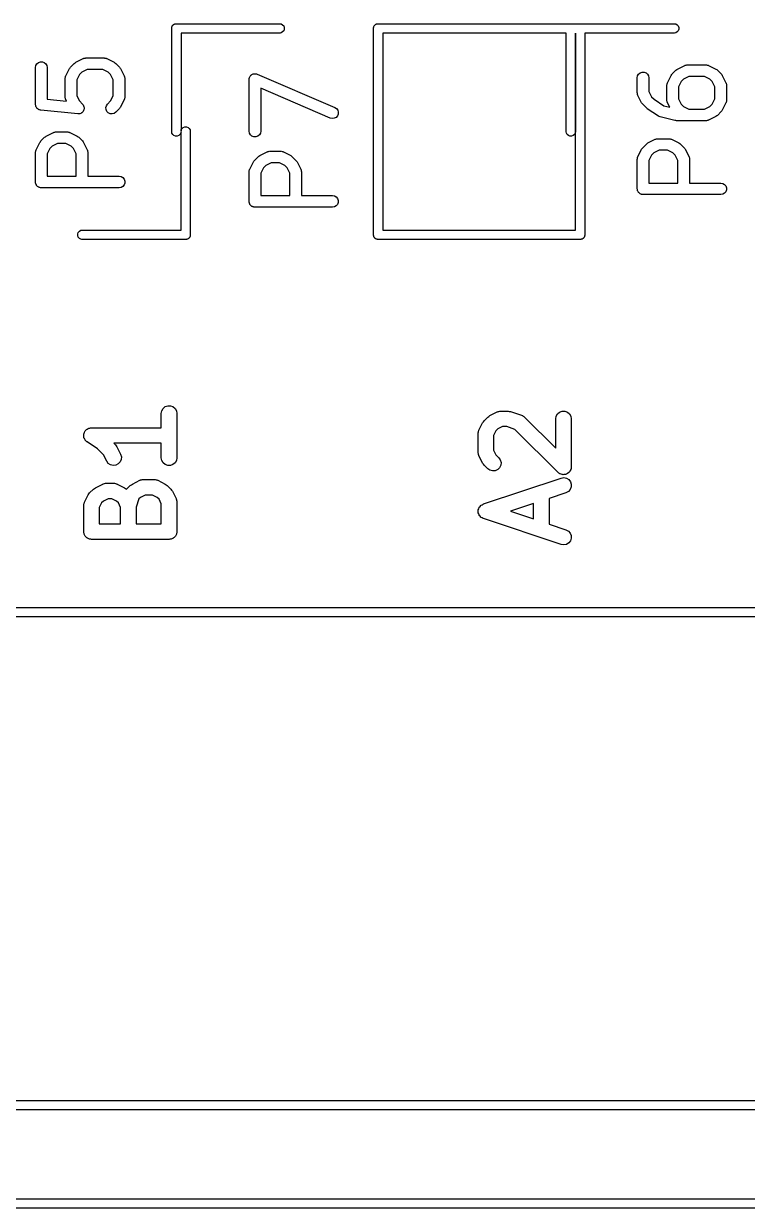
# Model space of a CAD drawing. Extents: x 1.8 to 59.1, y 1.8 to 52.6.
# Drawn here: x 34.47 to 43.79, y 1.79 to 17.05 of the extents above; entities that cross this region are included whole.
import ezdxf

# ---------------------------------------------------------------- set-up
doc = ezdxf.new("R2010")
doc.units = 0
doc.header["$MEASUREMENT"] = 0
doc.layers.add('BLACK', color=7, linetype='CONTINUOUS')

msp = doc.modelspace()

# ---------------------------------------------------------------- linework, layer by layer
at = {"layer": 'BLACK', "linetype": 'CONTINUOUS'}
for p, q in [((36.3808, 17.003), (36.3826, 17.008)), ((36.3808, 16.9977), (36.3808, 17.003)), ((36.3808, 15.6572), (36.3808, 16.9977)), ((36.3826, 17.008), (36.3835, 17.0133)), ((36.3835, 17.0133), (36.3862, 17.0179)), ((36.3862, 17.0179), (36.388, 17.0229)), ((36.388, 17.0229), (36.3914, 17.027)), ((36.3914, 17.027), (36.3941, 17.0316)), ((36.3941, 17.0316), (36.3982, 17.035)), ((36.3982, 17.035), (36.4016, 17.0391)), ((36.4016, 17.0391), (36.4062, 17.0418)), ((36.4062, 17.0418), (36.4103, 17.0452)), ((36.4103, 17.0452), (36.4153, 17.047)), ((36.4153, 17.047), (36.4199, 17.0497)), ((36.4199, 17.0497), (36.4252, 17.0506)), ((36.4252, 17.0506), (36.4302, 17.0524)), ((36.4302, 17.0524), (36.4355, 17.0524)), ((36.4355, 17.0524), (36.4355, 17.0524)), ((36.4355, 17.0524), (37.776, 17.0524)), ((37.776, 17.0524), (37.7916, 17.0497)), ((37.7916, 17.0497), (37.8099, 17.0391)), ((37.8099, 16.9458), (37.7916, 16.9352)), ((37.8099, 17.0391), (37.8235, 17.0229)), ((37.8235, 16.962), (37.8099, 16.9458)), ((37.8235, 17.0229), (37.8308, 17.003)), ((37.8308, 16.9818), (37.8235, 16.962)), ((37.8308, 17.003), (37.8308, 16.9818)), ((38.9808, 17.003), (38.9826, 17.008)), ((38.9808, 16.9977), (38.9808, 17.003)), ((38.9808, 14.3272), (38.9808, 16.9977)), ((38.9826, 17.008), (38.9835, 17.0133)), ((38.9835, 17.0133), (38.9862, 17.0179)), ((38.9862, 17.0179), (38.988, 17.0229)), ((38.988, 17.0229), (38.9914, 17.027)), ((38.9914, 17.027), (38.9941, 17.0316)), ((38.9941, 17.0316), (38.9982, 17.035)), ((38.9982, 17.035), (39.0016, 17.0391)), ((39.0016, 17.0391), (39.0062, 17.0418)), ((39.0062, 17.0418), (39.0103, 17.0452)), ((39.0103, 17.0452), (39.0153, 17.047)), ((39.0153, 17.047), (39.0199, 17.0497)), ((39.0199, 17.0497), (39.0252, 17.0506)), ((39.0252, 17.0506), (39.0302, 17.0524)), ((39.0302, 17.0524), (39.0355, 17.0524)), ((39.0355, 17.0524), (39.0355, 17.0524)), ((39.0355, 17.0524), (42.856, 17.0524)), ((42.856, 17.0524), (42.8716, 17.0497)), ((42.8716, 17.0497), (42.8899, 17.0391)), ((42.8899, 16.9458), (42.8716, 16.9352)), ((42.8899, 17.0391), (42.9035, 17.0229)), ((42.9035, 16.962), (42.8899, 16.9458)), ((42.9035, 17.0229), (42.9108, 17.003)), ((42.9108, 16.9818), (42.9035, 16.962)), ((42.9108, 17.003), (42.9108, 16.9818)), ((37.776, 16.9324), (36.5008, 16.9324)), ((36.5008, 16.9324), (36.5008, 15.6677)), ((37.7916, 16.9352), (37.776, 16.9324)), ((39.1008, 16.9324), (39.1008, 14.3924)), ((41.4608, 16.9324), (39.1008, 16.9324)), ((41.4608, 15.6572), (41.4608, 16.9324)), ((41.5808, 14.3924), (41.5808, 16.9324)), ((41.5808, 16.9324), (41.5808, 16.9324)), ((41.5808, 16.9324), (41.5808, 15.6572)), ((42.856, 16.9324), (41.7008, 16.9324)), ((41.7008, 16.9324), (41.7008, 14.3272)), ((42.8716, 16.9352), (42.856, 16.9324)), ((34.6274, 16.4881), (34.6319, 16.5137)), ((34.6274, 16.0119), (34.6274, 16.4881)), ((34.6319, 16.5137), (34.6449, 16.5363)), ((34.6449, 16.5363), (34.6649, 16.553)), ((34.6649, 16.553), (34.6894, 16.562)), ((34.6894, 16.562), (34.7154, 16.562)), ((34.7154, 16.562), (34.7399, 16.553)), ((34.7399, 16.553), (34.7598, 16.5363)), ((34.7598, 16.5363), (34.7729, 16.5137)), ((34.7729, 16.5137), (34.7774, 16.4881)), ((34.7774, 16.4881), (34.7774, 16.0798)), ((35.071, 16.4837), (35.0779, 16.4935)), ((35.0779, 16.4935), (35.1255, 16.5411)), ((35.1255, 16.5411), (35.1354, 16.548)), ((35.1354, 16.548), (35.145, 16.5552)), ((35.145, 16.5552), (35.2403, 16.6028)), ((35.2403, 16.6028), (35.2444, 16.604)), ((35.2444, 16.604), (35.2482, 16.6062)), ((35.2482, 16.6062), (35.2568, 16.6077)), ((35.2568, 16.6077), (35.2652, 16.6102)), ((35.2652, 16.6102), (35.2695, 16.61)), ((35.2695, 16.61), (35.2738, 16.6107)), ((35.2738, 16.6107), (35.5119, 16.6107)), ((35.5119, 16.6107), (35.5162, 16.61)), ((35.5162, 16.61), (35.5205, 16.6102)), ((35.5205, 16.6102), (35.5289, 16.6077)), ((35.5289, 16.6077), (35.5376, 16.6062)), ((35.5376, 16.6062), (35.5413, 16.604)), ((35.5413, 16.604), (35.5454, 16.6028)), ((35.5454, 16.6028), (35.6407, 16.5552)), ((35.6407, 16.5552), (35.6503, 16.548)), ((35.6503, 16.548), (35.6602, 16.5411)), ((35.6602, 16.5411), (35.7078, 16.4935)), ((35.7078, 16.4935), (35.7147, 16.4837)), ((42.895, 16.4676), (42.9903, 16.5152)), ((42.9903, 16.5152), (42.9944, 16.5165)), ((42.9944, 16.5165), (42.9982, 16.5186)), ((42.9982, 16.5186), (43.0068, 16.5201)), ((43.0068, 16.5201), (43.0152, 16.5226)), ((43.0152, 16.5226), (43.0195, 16.5224)), ((43.0195, 16.5224), (43.0238, 16.5231)), ((43.0238, 16.5231), (43.2619, 16.5231)), ((43.2619, 16.5231), (43.2662, 16.5224)), ((43.2662, 16.5224), (43.2705, 16.5226)), ((43.2705, 16.5226), (43.2789, 16.5201)), ((43.2789, 16.5201), (43.2876, 16.5186)), ((43.2876, 16.5186), (43.2913, 16.5164)), ((43.2913, 16.5164), (43.2954, 16.5152)), ((43.2954, 16.5152), (43.3907, 16.4676)), ((35.0083, 16.3452), (35.0091, 16.3495)), ((35.0083, 16.1071), (35.0083, 16.3452)), ((35.0088, 16.3538), (35.0113, 16.3622)), ((35.0091, 16.3495), (35.0088, 16.3538)), ((35.0113, 16.3622), (35.0129, 16.3709)), ((35.0129, 16.3709), (35.015, 16.3746)), ((35.015, 16.3746), (35.0163, 16.3788)), ((35.0163, 16.3788), (35.0639, 16.474)), ((35.0639, 16.474), (35.071, 16.4837)), ((35.1926, 16.396), (35.1583, 16.3275)), ((35.223, 16.4265), (35.1926, 16.396)), ((35.2915, 16.4607), (35.223, 16.4265)), ((35.4942, 16.4607), (35.2915, 16.4607)), ((35.5627, 16.4265), (35.4942, 16.4607)), ((35.5931, 16.396), (35.5627, 16.4265)), ((35.6274, 16.3275), (35.5931, 16.396)), ((35.7147, 16.4837), (35.7218, 16.474)), ((35.7218, 16.474), (35.7695, 16.3788)), ((35.7695, 16.3788), (35.7707, 16.3746)), ((35.7707, 16.3746), (35.7729, 16.3709)), ((35.7729, 16.3709), (35.7744, 16.3622)), ((35.7744, 16.3622), (35.7769, 16.3538)), ((35.7769, 16.3538), (35.7766, 16.3495)), ((35.7766, 16.3495), (35.7774, 16.3452)), ((35.7774, 16.3452), (35.7774, 16.1071)), ((37.3774, 16.3333), (37.3789, 16.3418)), ((37.3789, 16.3418), (37.3794, 16.3505)), ((37.3794, 16.3505), (37.3811, 16.3546)), ((37.3811, 16.3546), (37.3819, 16.359)), ((37.3819, 16.359), (37.3862, 16.3665)), ((37.3862, 16.3665), (37.3896, 16.3744)), ((37.3896, 16.3744), (37.3927, 16.3777)), ((37.3927, 16.3777), (37.3949, 16.3815)), ((37.3949, 16.3815), (37.4015, 16.3871)), ((37.4015, 16.3871), (37.4075, 16.3934)), ((37.4075, 16.3934), (37.4114, 16.3954)), ((37.4114, 16.3954), (37.4149, 16.3983)), ((37.4149, 16.3983), (37.423, 16.4012)), ((37.423, 16.4012), (37.4307, 16.4051)), ((37.4307, 16.4051), (37.4351, 16.4057)), ((37.4351, 16.4057), (37.4394, 16.4072)), ((37.4394, 16.4072), (37.448, 16.4072)), ((37.448, 16.4072), (37.4566, 16.4082)), ((37.4566, 16.4082), (37.4609, 16.4072)), ((37.4609, 16.4072), (37.4654, 16.4072)), ((37.4654, 16.4072), (37.4735, 16.4042)), ((37.4735, 16.4042), (37.4819, 16.4023)), ((37.4819, 16.4023), (38.4819, 15.9737)), ((42.3774, 16.3529), (42.3819, 16.3786)), ((42.3774, 16.1624), (42.3774, 16.3529)), ((42.3819, 16.3786), (42.3949, 16.4011)), ((42.3949, 16.4011), (42.4149, 16.4178)), ((42.4149, 16.4178), (42.4394, 16.4268)), ((42.4394, 16.4268), (42.4654, 16.4268)), ((42.4654, 16.4268), (42.4899, 16.4178)), ((42.4899, 16.4178), (42.5098, 16.4011)), ((42.5098, 16.4011), (42.5229, 16.3786)), ((42.5229, 16.3786), (42.5274, 16.3529)), ((42.5274, 16.3529), (42.5274, 16.1801)), ((42.7663, 16.2912), (42.8139, 16.3864)), ((42.8139, 16.3864), (42.821, 16.3961)), ((42.821, 16.3961), (42.8279, 16.4059)), ((42.8279, 16.4059), (42.8755, 16.4535)), ((42.8755, 16.4535), (42.8854, 16.4604)), ((42.8854, 16.4604), (42.895, 16.4676)), ((42.973, 16.3389), (42.9426, 16.3085)), ((43.0415, 16.3731), (42.973, 16.3389)), ((43.2442, 16.3731), (43.0415, 16.3731)), ((43.3127, 16.3389), (43.2442, 16.3731)), ((43.3431, 16.3085), (43.3127, 16.3389)), ((43.3907, 16.4676), (43.4003, 16.4604)), ((43.4003, 16.4604), (43.4102, 16.4535)), ((43.4102, 16.4535), (43.4578, 16.4059)), ((43.4578, 16.4059), (43.4647, 16.3961)), ((43.4647, 16.3961), (43.4718, 16.3864)), ((43.4718, 16.3864), (43.5195, 16.2912)), ((35.1583, 16.3275), (35.1583, 16.1248)), ((35.6274, 16.1248), (35.6274, 16.3275)), ((37.3774, 15.6667), (37.3774, 16.3333)), ((38.4228, 15.8358), (37.5274, 16.2196)), ((37.5274, 16.2196), (37.5274, 15.6667)), ((42.7583, 16.2577), (42.7591, 16.2619)), ((42.7583, 16.0672), (42.7583, 16.2577)), ((42.7588, 16.2662), (42.7613, 16.2747)), ((42.7591, 16.2619), (42.7588, 16.2662)), ((42.7613, 16.2747), (42.7629, 16.2833)), ((42.7629, 16.2833), (42.765, 16.2871)), ((42.765, 16.2871), (42.7663, 16.2912)), ((42.9426, 16.3085), (42.9083, 16.24)), ((42.9083, 16.24), (42.9083, 16.0849)), ((43.3774, 16.24), (43.3431, 16.3085)), ((43.3774, 16.0849), (43.3774, 16.24)), ((43.5195, 16.2912), (43.5207, 16.2871)), ((43.5207, 16.2871), (43.5229, 16.2833)), ((43.5229, 16.2833), (43.5244, 16.2747)), ((43.5244, 16.2747), (43.5269, 16.2662)), ((43.5269, 16.2662), (43.5266, 16.2619)), ((43.5266, 16.2619), (43.5274, 16.2577)), ((43.5274, 16.2577), (43.5274, 16.0672)), ((34.7774, 16.0798), (35.0256, 16.055)), ((35.0091, 16.1029), (35.0083, 16.1071)), ((35.0088, 16.0986), (35.0091, 16.1029)), ((35.0113, 16.0901), (35.0088, 16.0986)), ((35.0129, 16.0815), (35.0113, 16.0901)), ((35.015, 16.0777), (35.0129, 16.0815)), ((35.0163, 16.0736), (35.015, 16.0777)), ((35.0256, 16.055), (35.0163, 16.0736)), ((35.1583, 16.1248), (35.1926, 16.0563)), ((35.1926, 16.0563), (35.2316, 16.0173)), ((35.5541, 16.0173), (35.5931, 16.0563)), ((35.5931, 16.0563), (35.6274, 16.1248)), ((35.7695, 16.0736), (35.7218, 15.9784)), ((35.7707, 16.0777), (35.7695, 16.0736)), ((35.7729, 16.0815), (35.7707, 16.0777)), ((35.7744, 16.0901), (35.7729, 16.0815)), ((35.7769, 16.0986), (35.7744, 16.0901)), ((35.7774, 16.1071), (35.7766, 16.1029)), ((35.7766, 16.1029), (35.7769, 16.0986)), ((42.3781, 16.1582), (42.3774, 16.1624)), ((42.3779, 16.1538), (42.3781, 16.1582)), ((42.3804, 16.1454), (42.3779, 16.1538)), ((42.3819, 16.1368), (42.3804, 16.1454)), ((42.3841, 16.133), (42.3819, 16.1368)), ((42.3853, 16.1289), (42.3841, 16.133)), ((42.4329, 16.0336), (42.3853, 16.1289)), ((42.4401, 16.024), (42.4329, 16.0336)), ((42.5274, 16.1801), (42.5616, 16.1116)), ((42.5616, 16.1116), (42.5954, 16.0778)), ((42.5954, 16.0778), (42.7213, 15.9939)), ((42.7591, 16.0629), (42.7583, 16.0672)), ((42.7588, 16.0586), (42.7591, 16.0629)), ((42.7613, 16.0502), (42.7588, 16.0586)), ((42.7629, 16.0415), (42.7613, 16.0502)), ((42.765, 16.0378), (42.7629, 16.0415)), ((42.7663, 16.0336), (42.765, 16.0378)), ((42.7954, 15.9754), (42.7663, 16.0336)), ((42.9083, 16.0849), (42.9426, 16.0164)), ((43.3431, 16.0164), (43.3774, 16.0849)), ((43.5195, 16.0336), (43.4718, 15.9384)), ((43.5207, 16.0378), (43.5195, 16.0336)), ((43.5229, 16.0415), (43.5207, 16.0378)), ((43.5244, 16.0502), (43.5229, 16.0415)), ((43.5269, 16.0586), (43.5244, 16.0502)), ((43.5274, 16.0672), (43.5266, 16.0629)), ((43.5266, 16.0629), (43.5269, 16.0586)), ((34.6279, 16.0091), (34.6274, 16.0119)), ((34.6276, 16.0063), (34.6279, 16.0091)), ((34.6301, 15.9964), (34.6276, 16.0063)), ((34.6319, 15.9863), (34.6301, 15.9964)), ((34.6333, 15.9838), (34.6319, 15.9863)), ((34.634, 15.9811), (34.6333, 15.9838)), ((34.6398, 15.9726), (34.634, 15.9811)), ((34.6449, 15.9637), (34.6398, 15.9726)), ((34.6471, 15.9619), (34.6449, 15.9637)), ((34.6487, 15.9595), (34.6471, 15.9619)), ((34.657, 15.9535), (34.6487, 15.9595)), ((34.6649, 15.947), (34.657, 15.9535)), ((34.6675, 15.946), (34.6649, 15.947)), ((34.6698, 15.9443), (34.6675, 15.946)), ((34.6797, 15.9416), (34.6698, 15.9443)), ((34.6894, 15.938), (34.6797, 15.9416)), ((34.6922, 15.938), (34.6894, 15.938)), ((34.6949, 15.9373), (34.6922, 15.938)), ((35.1711, 15.8897), (34.6949, 15.9373)), ((35.1716, 15.8897), (35.1711, 15.8897)), ((35.172, 15.8896), (35.1716, 15.8897)), ((35.1845, 15.8907), (35.172, 15.8896)), ((35.1971, 15.8916), (35.1845, 15.8907)), ((35.1975, 15.8918), (35.1971, 15.8916)), ((35.198, 15.8918), (35.1975, 15.8918)), ((35.2094, 15.8971), (35.198, 15.8918)), ((35.2208, 15.9023), (35.2094, 15.8971)), ((35.2212, 15.9026), (35.2208, 15.9023)), ((35.2216, 15.9028), (35.2212, 15.9026)), ((35.2305, 15.9118), (35.2216, 15.9028)), ((35.2395, 15.9205), (35.2305, 15.9118)), ((35.2316, 16.0173), (35.2319, 16.0169)), ((35.2319, 16.0169), (35.2323, 16.0167)), ((35.2323, 16.0167), (35.2393, 16.0063)), ((35.2393, 16.0063), (35.2465, 15.996)), ((35.2397, 15.9209), (35.2395, 15.9205)), ((35.24, 15.9213), (35.2397, 15.9209)), ((35.2453, 15.9326), (35.24, 15.9213)), ((35.2508, 15.944), (35.2453, 15.9326)), ((35.2465, 15.996), (35.2467, 15.9955)), ((35.2467, 15.9955), (35.2469, 15.9951)), ((35.2469, 15.9951), (35.25, 15.9829)), ((35.25, 15.9829), (35.2533, 15.9708)), ((35.251, 15.9449), (35.2508, 15.9444)), ((35.2508, 15.9444), (35.2508, 15.944)), ((35.2521, 15.9573), (35.251, 15.9449)), ((35.2534, 15.9699), (35.2521, 15.9573)), ((35.2533, 15.9708), (35.2532, 15.9704)), ((35.2532, 15.9704), (35.2534, 15.9699)), ((35.5324, 15.9708), (35.5392, 15.996)), ((35.5347, 15.9449), (35.5324, 15.9708)), ((35.5457, 15.9213), (35.5347, 15.9449)), ((35.5392, 15.996), (35.5541, 16.0173)), ((35.5641, 15.9028), (35.5457, 15.9213)), ((35.5877, 15.8918), (35.5641, 15.9028)), ((35.6137, 15.8896), (35.5877, 15.8918)), ((35.6388, 15.8963), (35.6137, 15.8896)), ((35.6602, 15.9113), (35.6388, 15.8963)), ((35.7078, 15.9589), (35.6602, 15.9113)), ((35.7147, 15.9687), (35.7078, 15.9589)), ((35.7218, 15.9784), (35.7147, 15.9687)), ((38.4819, 15.9737), (38.5037, 15.9594)), ((38.5037, 15.9594), (38.5193, 15.9386)), ((38.5254, 15.8876), (38.5151, 15.8637)), ((38.5193, 15.9386), (38.5269, 15.9136)), ((38.5269, 15.9136), (38.5254, 15.8876)), ((42.447, 16.0142), (42.4401, 16.024)), ((42.4946, 15.9665), (42.447, 16.0142)), ((42.5007, 15.9623), (42.4946, 15.9665)), ((42.506, 15.9572), (42.5007, 15.9623)), ((42.6489, 15.8619), (42.506, 15.9572)), ((42.7213, 15.9939), (42.7954, 15.9754)), ((42.9426, 16.0164), (42.973, 15.986)), ((42.973, 15.986), (43.0415, 15.9517)), ((43.0415, 15.9517), (43.2442, 15.9517)), ((43.2442, 15.9517), (43.3127, 15.986)), ((43.3127, 15.986), (43.3431, 16.0164)), ((43.4578, 15.9189), (43.4102, 15.8713)), ((43.4647, 15.9287), (43.4578, 15.9189)), ((43.4718, 15.9384), (43.4647, 15.9287)), ((38.4482, 15.8299), (38.4228, 15.8358)), ((38.4741, 15.833), (38.4482, 15.8299)), ((38.4973, 15.8447), (38.4741, 15.833)), ((38.5151, 15.8637), (38.4973, 15.8447)), ((42.6606, 15.8568), (42.6489, 15.8619)), ((42.6723, 15.8516), (42.6606, 15.8568)), ((42.8628, 15.8039), (42.6723, 15.8516)), ((42.8719, 15.8033), (42.8628, 15.8039)), ((42.881, 15.8017), (42.8719, 15.8033)), ((43.2619, 15.8017), (42.881, 15.8017)), ((43.2662, 15.8025), (43.2619, 15.8017)), ((43.2705, 15.8022), (43.2662, 15.8025)), ((43.2789, 15.8047), (43.2705, 15.8022)), ((43.2876, 15.8062), (43.2789, 15.8047)), ((43.2913, 15.8084), (43.2876, 15.8062)), ((43.2954, 15.8096), (43.2913, 15.8084)), ((43.3907, 15.8572), (43.2954, 15.8096)), ((43.4003, 15.8644), (43.3907, 15.8572)), ((43.4102, 15.8713), (43.4003, 15.8644)), ((34.697, 15.5411), (34.7446, 15.5887)), ((34.7446, 15.5887), (34.7544, 15.5956)), ((34.7544, 15.5956), (34.7641, 15.6028)), ((34.7641, 15.6028), (34.8593, 15.6504)), ((34.8593, 15.6504), (34.8635, 15.6516)), ((34.8635, 15.6516), (34.8672, 15.6538)), ((34.8672, 15.6538), (34.8759, 15.6553)), ((34.8759, 15.6553), (34.8843, 15.6578)), ((34.8843, 15.6578), (34.8886, 15.6576)), ((34.8886, 15.6576), (34.8929, 15.6583)), ((34.8929, 15.6583), (35.0357, 15.6583)), ((35.0357, 15.6583), (35.04, 15.6576)), ((35.04, 15.6576), (35.0443, 15.6578)), ((35.0443, 15.6578), (35.0527, 15.6553)), ((35.0527, 15.6553), (35.0614, 15.6538)), ((35.0614, 15.6538), (35.0651, 15.6516)), ((35.0651, 15.6516), (35.0693, 15.6504)), ((35.0693, 15.6504), (35.1645, 15.6028)), ((35.1645, 15.6028), (35.1742, 15.5956)), ((35.1742, 15.5956), (35.184, 15.5887)), ((35.184, 15.5887), (35.2316, 15.5411)), ((36.3835, 15.6416), (36.3808, 15.6572)), ((36.3941, 15.6233), (36.3835, 15.6416)), ((36.4103, 15.6097), (36.3941, 15.6233)), ((36.4302, 15.6024), (36.4103, 15.6097)), ((36.4514, 15.6024), (36.4302, 15.6024)), ((36.4712, 15.6097), (36.4514, 15.6024)), ((36.4875, 15.6233), (36.4712, 15.6097)), ((36.498, 15.6416), (36.4875, 15.6233)), ((36.5008, 15.6572), (36.498, 15.6416)), ((36.5008, 15.6677), (36.5035, 15.6833)), ((36.5008, 14.3924), (36.5008, 15.6572)), ((36.5035, 15.6833), (36.5141, 15.7016)), ((36.5141, 15.7016), (36.5303, 15.7152)), ((36.5303, 15.7152), (36.5502, 15.7224)), ((36.5502, 15.7224), (36.5714, 15.7224)), ((36.5714, 15.7224), (36.5912, 15.7152)), ((36.5912, 15.7152), (36.6075, 15.7016)), ((36.6075, 15.7016), (36.618, 15.6833)), ((36.618, 15.6833), (36.6208, 15.6677)), ((36.6208, 15.6677), (36.6208, 14.3272)), ((37.3819, 15.641), (37.3774, 15.6667)), ((37.3949, 15.6185), (37.3819, 15.641)), ((37.4149, 15.6017), (37.3949, 15.6185)), ((37.4394, 15.5928), (37.4149, 15.6017)), ((37.4654, 15.5928), (37.4394, 15.5928)), ((37.4899, 15.6017), (37.4654, 15.5928)), ((37.5098, 15.6185), (37.4899, 15.6017)), ((37.5229, 15.641), (37.5098, 15.6185)), ((37.5274, 15.6667), (37.5229, 15.641)), ((41.4635, 15.6416), (41.4608, 15.6572)), ((41.4741, 15.6233), (41.4635, 15.6416)), ((41.4903, 15.6097), (41.4741, 15.6233)), ((41.5102, 15.6024), (41.4903, 15.6097)), ((41.5314, 15.6024), (41.5102, 15.6024)), ((41.5512, 15.6097), (41.5314, 15.6024)), ((41.5675, 15.6233), (41.5512, 15.6097)), ((41.578, 15.6416), (41.5675, 15.6233)), ((41.5808, 15.6572), (41.578, 15.6416)), ((42.6259, 15.5678), (42.6343, 15.5703)), ((42.6343, 15.5703), (42.6386, 15.57)), ((42.6386, 15.57), (42.6429, 15.5708)), ((42.6429, 15.5708), (42.7857, 15.5708)), ((42.7857, 15.5708), (42.79, 15.57)), ((42.79, 15.57), (42.7943, 15.5703)), ((42.7943, 15.5703), (42.8027, 15.5678)), ((34.6304, 15.4099), (34.6319, 15.4185)), ((34.6319, 15.4185), (34.6341, 15.4223)), ((34.6341, 15.4223), (34.6353, 15.4264)), ((34.6353, 15.4264), (34.6829, 15.5216)), ((34.6829, 15.5216), (34.6901, 15.5313)), ((34.6901, 15.5313), (34.697, 15.5411)), ((34.8116, 15.4437), (34.7774, 15.3752)), ((34.842, 15.4741), (34.8116, 15.4437)), ((34.9106, 15.5083), (34.842, 15.4741)), ((35.018, 15.5083), (34.9106, 15.5083)), ((35.0865, 15.4741), (35.018, 15.5083)), ((35.1169, 15.4437), (35.0865, 15.4741)), ((35.1512, 15.3752), (35.1169, 15.4437)), ((35.2316, 15.5411), (35.2385, 15.5313)), ((35.2385, 15.5313), (35.2457, 15.5216)), ((35.2457, 15.5216), (35.2933, 15.4264)), ((35.2933, 15.4264), (35.2945, 15.4223)), ((35.2945, 15.4223), (35.2967, 15.4185)), ((35.2967, 15.4185), (35.2982, 15.4099)), ((42.3853, 15.3388), (42.4329, 15.4341)), ((42.4329, 15.4341), (42.4401, 15.4437)), ((42.4401, 15.4437), (42.447, 15.4535)), ((42.447, 15.4535), (42.4946, 15.5012)), ((42.4946, 15.5012), (42.5044, 15.5081)), ((42.5044, 15.5081), (42.5141, 15.5152)), ((42.5141, 15.5152), (42.6093, 15.5628)), ((42.6606, 15.4208), (42.592, 15.3865)), ((42.6093, 15.5628), (42.6135, 15.5641)), ((42.6135, 15.5641), (42.6172, 15.5662)), ((42.6172, 15.5662), (42.6259, 15.5678)), ((42.768, 15.4208), (42.6606, 15.4208)), ((42.8365, 15.3865), (42.768, 15.4208)), ((42.8027, 15.5678), (42.8114, 15.5662)), ((42.8114, 15.5662), (42.8151, 15.5641)), ((42.8151, 15.5641), (42.8193, 15.5628)), ((42.8193, 15.5628), (42.9145, 15.5152)), ((42.9145, 15.5152), (42.9242, 15.5081)), ((42.9242, 15.5081), (42.934, 15.5012)), ((42.934, 15.5012), (42.9816, 15.4535)), ((42.9816, 15.4535), (42.9885, 15.4437)), ((42.9885, 15.4437), (42.9957, 15.4341)), ((42.9957, 15.4341), (43.0433, 15.3388)), ((34.6274, 15.3929), (34.6281, 15.3971)), ((34.6274, 15.0119), (34.6274, 15.3929)), ((34.6279, 15.4014), (34.6304, 15.4099)), ((34.6281, 15.3971), (34.6279, 15.4014)), ((34.7774, 15.3752), (34.7774, 15.0869)), ((35.1512, 15.0869), (35.1512, 15.3752)), ((35.2982, 15.4099), (35.3007, 15.4014)), ((35.3007, 15.4014), (35.3004, 15.3971)), ((35.3004, 15.3971), (35.3012, 15.3929)), ((35.3012, 15.3929), (35.3012, 15.0869)), ((37.3853, 15.1764), (37.4329, 15.2716)), ((37.4329, 15.2716), (37.4401, 15.2813)), ((37.4401, 15.2813), (37.447, 15.2911)), ((37.447, 15.2911), (37.4946, 15.3387)), ((37.4946, 15.3387), (37.5044, 15.3456)), ((37.5044, 15.3456), (37.5141, 15.3528)), ((37.5141, 15.3528), (37.6093, 15.4004)), ((37.6093, 15.4004), (37.6135, 15.4016)), ((37.6135, 15.4016), (37.6172, 15.4038)), ((37.6172, 15.4038), (37.6259, 15.4053)), ((37.6259, 15.4053), (37.6343, 15.4078)), ((37.6343, 15.4078), (37.6386, 15.4076)), ((37.6386, 15.4076), (37.6429, 15.4083)), ((37.6429, 15.4083), (37.7857, 15.4083)), ((37.7857, 15.4083), (37.79, 15.4076)), ((37.79, 15.4076), (37.7943, 15.4078)), ((37.7943, 15.4078), (37.8027, 15.4053)), ((37.8027, 15.4053), (37.8114, 15.4038)), ((37.8114, 15.4038), (37.8151, 15.4016)), ((37.8151, 15.4016), (37.8193, 15.4004)), ((37.8193, 15.4004), (37.9145, 15.3528)), ((37.9145, 15.3528), (37.9242, 15.3456)), ((37.9242, 15.3456), (37.934, 15.3387)), ((37.934, 15.3387), (37.9816, 15.2911)), ((37.9816, 15.2911), (37.9885, 15.2813)), ((37.9885, 15.2813), (37.9957, 15.2716)), ((37.9957, 15.2716), (38.0433, 15.1764)), ((42.3774, 15.3053), (42.3781, 15.3095)), ((42.3774, 14.9243), (42.3774, 15.3053)), ((42.3779, 15.3139), (42.3804, 15.3223)), ((42.3781, 15.3095), (42.3779, 15.3139)), ((42.3804, 15.3223), (42.3819, 15.3309)), ((42.3819, 15.3309), (42.3841, 15.3347)), ((42.3841, 15.3347), (42.3853, 15.3388)), ((42.5616, 15.3561), (42.5274, 15.2876)), ((42.5274, 15.2876), (42.5274, 14.9993)), ((42.592, 15.3865), (42.5616, 15.3561)), ((42.8669, 15.3561), (42.8365, 15.3865)), ((42.9012, 15.2876), (42.8669, 15.3561)), ((42.9012, 14.9993), (42.9012, 15.2876)), ((43.0433, 15.3388), (43.0445, 15.3347)), ((43.0445, 15.3347), (43.0467, 15.3309)), ((43.0467, 15.3309), (43.0482, 15.3223)), ((43.0482, 15.3223), (43.0507, 15.3139)), ((43.0507, 15.3139), (43.0504, 15.3095)), ((43.0504, 15.3095), (43.0512, 15.3053)), ((43.0512, 15.3053), (43.0512, 14.9993)), ((37.3774, 15.1429), (37.3781, 15.1471)), ((37.3774, 14.7619), (37.3774, 15.1429)), ((37.3779, 15.1514), (37.3804, 15.1599)), ((37.3781, 15.1471), (37.3779, 15.1514)), ((37.3804, 15.1599), (37.3819, 15.1685)), ((37.3819, 15.1685), (37.3841, 15.1723)), ((37.3841, 15.1723), (37.3853, 15.1764)), ((37.5616, 15.1937), (37.5274, 15.1252)), ((37.5274, 15.1252), (37.5274, 14.8369)), ((37.592, 15.2241), (37.5616, 15.1937)), ((37.6606, 15.2583), (37.592, 15.2241)), ((37.768, 15.2583), (37.6606, 15.2583)), ((37.8365, 15.2241), (37.768, 15.2583)), ((37.8669, 15.1937), (37.8365, 15.2241)), ((37.9012, 15.1252), (37.8669, 15.1937)), ((37.9012, 14.8369), (37.9012, 15.1252)), ((38.0433, 15.1764), (38.0445, 15.1723)), ((38.0445, 15.1723), (38.0467, 15.1685)), ((38.0467, 15.1685), (38.0482, 15.1599)), ((38.0482, 15.1599), (38.0507, 15.1514)), ((38.0507, 15.1514), (38.0504, 15.1471)), ((38.0504, 15.1471), (38.0512, 15.1429)), ((38.0512, 15.1429), (38.0512, 14.8369)), ((34.6285, 15.0054), (34.6274, 15.0119)), ((34.6285, 14.9989), (34.6285, 15.0054)), ((34.6308, 14.9927), (34.6285, 14.9989)), ((34.6319, 14.9863), (34.6308, 14.9927)), ((34.6352, 14.9806), (34.6319, 14.9863)), ((34.6374, 14.9744), (34.6352, 14.9806)), ((34.6416, 14.9694), (34.6374, 14.9744)), ((34.6449, 14.9637), (34.6416, 14.9694)), ((34.65, 14.9595), (34.6449, 14.9637)), ((34.7774, 15.0869), (35.1512, 15.0869)), ((35.3012, 15.0869), (35.7024, 15.0869)), ((35.7024, 15.0869), (35.728, 15.0824)), ((35.728, 15.0824), (35.7506, 15.0694)), ((35.7506, 15.0694), (35.7673, 15.0494)), ((35.7673, 14.9744), (35.7506, 14.9545)), ((35.7673, 15.0494), (35.7762, 15.0249)), ((35.7762, 14.9989), (35.7673, 14.9744)), ((35.7762, 15.0249), (35.7762, 14.9989)), ((42.5274, 14.9993), (42.9012, 14.9993)), ((43.0512, 14.9993), (43.4524, 14.9993)), ((43.4524, 14.9993), (43.478, 14.9948)), ((43.478, 14.9948), (43.5006, 14.9818)), ((43.5006, 14.9818), (43.5173, 14.9618)), ((43.5173, 14.9618), (43.5262, 14.9373)), ((34.6542, 14.9545), (34.65, 14.9595)), ((34.6599, 14.9512), (34.6542, 14.9545)), ((34.6649, 14.947), (34.6599, 14.9512)), ((34.671, 14.9447), (34.6649, 14.947)), ((34.6767, 14.9414), (34.671, 14.9447)), ((34.6832, 14.9403), (34.6767, 14.9414)), ((34.6894, 14.938), (34.6832, 14.9403)), ((34.6959, 14.938), (34.6894, 14.938)), ((34.7024, 14.9369), (34.6959, 14.938)), ((35.7024, 14.9369), (34.7024, 14.9369)), ((35.728, 14.9414), (35.7024, 14.9369)), ((35.7506, 14.9545), (35.728, 14.9414)), ((37.5274, 14.8369), (37.9012, 14.8369)), ((38.0512, 14.8369), (38.4524, 14.8369)), ((38.4524, 14.8369), (38.478, 14.8324)), ((38.478, 14.8324), (38.5006, 14.8194)), ((38.5006, 14.8194), (38.5173, 14.7994)), ((42.3785, 14.9179), (42.3774, 14.9243)), ((42.3785, 14.9113), (42.3785, 14.9179)), ((42.3808, 14.9051), (42.3785, 14.9113)), ((42.3819, 14.8987), (42.3808, 14.9051)), ((42.3852, 14.893), (42.3819, 14.8987)), ((42.3874, 14.8868), (42.3852, 14.893)), ((42.3916, 14.8818), (42.3874, 14.8868)), ((42.3949, 14.8761), (42.3916, 14.8818)), ((42.4, 14.8719), (42.3949, 14.8761)), ((42.4042, 14.8669), (42.4, 14.8719)), ((42.4099, 14.8636), (42.4042, 14.8669)), ((42.4149, 14.8594), (42.4099, 14.8636)), ((42.421, 14.8571), (42.4149, 14.8594)), ((42.4267, 14.8538), (42.421, 14.8571)), ((42.4332, 14.8527), (42.4267, 14.8538)), ((42.4394, 14.8505), (42.4332, 14.8527)), ((42.4459, 14.8505), (42.4394, 14.8505)), ((42.4524, 14.8493), (42.4459, 14.8505)), ((43.4524, 14.8493), (42.4524, 14.8493)), ((43.478, 14.8538), (43.4524, 14.8493)), ((43.5006, 14.8669), (43.478, 14.8538)), ((43.5173, 14.8868), (43.5006, 14.8669)), ((43.5262, 14.9113), (43.5173, 14.8868)), ((43.5262, 14.9373), (43.5262, 14.9113)), ((37.3785, 14.7554), (37.3774, 14.7619)), ((37.3785, 14.7489), (37.3785, 14.7554)), ((37.3808, 14.7427), (37.3785, 14.7489)), ((37.3819, 14.7363), (37.3808, 14.7427)), ((37.3852, 14.7306), (37.3819, 14.7363)), ((37.3874, 14.7244), (37.3852, 14.7306)), ((37.3916, 14.7194), (37.3874, 14.7244)), ((37.3949, 14.7137), (37.3916, 14.7194)), ((37.4, 14.7095), (37.3949, 14.7137)), ((37.4042, 14.7045), (37.4, 14.7095)), ((37.4099, 14.7012), (37.4042, 14.7045)), ((37.4149, 14.697), (37.4099, 14.7012)), ((37.421, 14.6947), (37.4149, 14.697)), ((37.4267, 14.6914), (37.421, 14.6947)), ((37.4332, 14.6903), (37.4267, 14.6914)), ((37.4394, 14.688), (37.4332, 14.6903)), ((37.4459, 14.688), (37.4394, 14.688)), ((37.4524, 14.6869), (37.4459, 14.688)), ((38.4524, 14.6869), (37.4524, 14.6869)), ((38.478, 14.6914), (38.4524, 14.6869)), ((38.5006, 14.7045), (38.478, 14.6914)), ((38.5173, 14.7244), (38.5006, 14.7045)), ((38.5173, 14.7994), (38.5262, 14.7749)), ((38.5262, 14.7489), (38.5173, 14.7244)), ((38.5262, 14.7749), (38.5262, 14.7489)), ((35.1708, 14.343), (35.178, 14.3629)), ((35.178, 14.3629), (35.1916, 14.3791)), ((35.1916, 14.3791), (35.2099, 14.3897)), ((35.2099, 14.3897), (35.2255, 14.3924)), ((35.2255, 14.3924), (36.5008, 14.3924)), ((39.1008, 14.3924), (41.5808, 14.3924)), ((35.1708, 14.3218), (35.1708, 14.343)), ((35.178, 14.302), (35.1708, 14.3218)), ((35.1916, 14.2858), (35.178, 14.302)), ((35.2099, 14.2752), (35.1916, 14.2858)), ((35.2255, 14.2724), (35.2099, 14.2752)), ((36.566, 14.2724), (35.2255, 14.2724)), ((36.5714, 14.2724), (36.566, 14.2724)), ((36.566, 14.2724), (36.566, 14.2724)), ((36.5764, 14.2742), (36.5714, 14.2724)), ((36.5816, 14.2752), (36.5764, 14.2742)), ((36.5862, 14.2778), (36.5816, 14.2752)), ((36.5912, 14.2797), (36.5862, 14.2778)), ((36.5953, 14.2831), (36.5912, 14.2797)), ((36.5999, 14.2858), (36.5953, 14.2831)), ((36.6034, 14.2898), (36.5999, 14.2858)), ((36.6075, 14.2933), (36.6034, 14.2898)), ((36.6101, 14.2979), (36.6075, 14.2933)), ((36.6135, 14.302), (36.6101, 14.2979)), ((36.6154, 14.307), (36.6135, 14.302)), ((36.618, 14.3116), (36.6154, 14.307)), ((36.619, 14.3168), (36.618, 14.3116)), ((36.6208, 14.3218), (36.619, 14.3168)), ((36.6208, 14.3272), (36.6208, 14.3272)), ((36.6208, 14.3272), (36.6208, 14.3218)), ((38.9808, 14.3218), (38.9808, 14.3272)), ((38.9808, 14.3272), (38.9808, 14.3272)), ((38.9826, 14.3168), (38.9808, 14.3218)), ((38.9835, 14.3116), (38.9826, 14.3168)), ((38.9862, 14.307), (38.9835, 14.3116)), ((38.988, 14.302), (38.9862, 14.307)), ((38.9914, 14.2979), (38.988, 14.302)), ((38.9941, 14.2933), (38.9914, 14.2979)), ((38.9982, 14.2898), (38.9941, 14.2933)), ((39.0016, 14.2858), (38.9982, 14.2898)), ((39.0062, 14.2831), (39.0016, 14.2858)), ((39.0103, 14.2797), (39.0062, 14.2831)), ((39.0153, 14.2778), (39.0103, 14.2797)), ((39.0199, 14.2752), (39.0153, 14.2778)), ((39.0252, 14.2742), (39.0199, 14.2752)), ((39.0302, 14.2724), (39.0252, 14.2742)), ((39.0355, 14.2724), (39.0302, 14.2724)), ((41.646, 14.2724), (39.0355, 14.2724)), ((39.0355, 14.2724), (39.0355, 14.2724)), ((41.6514, 14.2724), (41.646, 14.2724)), ((41.646, 14.2724), (41.646, 14.2724)), ((41.6564, 14.2742), (41.6514, 14.2724)), ((41.6616, 14.2752), (41.6564, 14.2742)), ((41.6662, 14.2778), (41.6616, 14.2752)), ((41.6712, 14.2797), (41.6662, 14.2778)), ((41.6753, 14.2831), (41.6712, 14.2797)), ((41.6799, 14.2858), (41.6753, 14.2831)), ((41.6834, 14.2898), (41.6799, 14.2858)), ((41.6875, 14.2933), (41.6834, 14.2898)), ((41.6901, 14.2979), (41.6875, 14.2933)), ((41.6935, 14.302), (41.6901, 14.2979)), ((41.6954, 14.307), (41.6935, 14.302)), ((41.698, 14.3116), (41.6954, 14.307)), ((41.699, 14.3168), (41.698, 14.3116)), ((41.7008, 14.3218), (41.699, 14.3168)), ((41.7008, 14.3272), (41.7008, 14.3272)), ((41.7008, 14.3272), (41.7008, 14.3218)), ((36.2473, 12.0311), (36.2533, 12.0653)), ((36.2533, 12.0653), (36.2707, 12.0954)), ((36.2707, 12.0954), (36.2973, 12.1177)), ((36.2973, 12.1177), (36.3299, 12.1296)), ((36.3299, 12.1296), (36.3646, 12.1296)), ((36.3646, 12.1296), (36.3973, 12.1177)), ((36.3973, 12.1177), (36.4239, 12.0954)), ((36.4239, 12.0954), (36.4412, 12.0653)), ((36.4412, 12.0653), (36.4473, 12.0311)), ((40.6121, 12.0587), (40.6178, 12.0597)), ((40.6178, 12.0597), (40.713, 12.0597)), ((40.713, 12.0597), (40.7288, 12.0569)), ((36.2473, 11.8454), (36.2473, 12.0311)), ((36.4473, 12.0311), (36.4473, 11.4597)), ((40.3378, 11.814), (40.3855, 11.9092)), ((40.3855, 11.9092), (40.395, 11.922)), ((40.395, 11.922), (40.4042, 11.9352)), ((40.4042, 11.9352), (40.4518, 11.9828)), ((40.4518, 11.9828), (40.4649, 11.992)), ((40.4649, 11.992), (40.4778, 12.0015)), ((40.4778, 12.0015), (40.573, 12.0491)), ((40.573, 12.0491), (40.5786, 12.0508)), ((40.5786, 12.0508), (40.5836, 12.0537)), ((40.5836, 12.0537), (40.5951, 12.0557)), ((40.5951, 12.0557), (40.6063, 12.059)), ((40.6063, 12.059), (40.6121, 12.0587)), ((40.7288, 12.0569), (40.7446, 12.0546)), ((40.7446, 12.0546), (40.8875, 12.007)), ((40.8875, 12.007), (40.8925, 12.0042)), ((40.8925, 12.0042), (40.8981, 12.0027)), ((40.8981, 12.0027), (40.9077, 11.996)), ((40.9077, 11.996), (40.918, 11.9904)), ((40.918, 11.9904), (40.9218, 11.9861)), ((40.9218, 11.9861), (40.9266, 11.9828)), ((40.9266, 11.9828), (41.3273, 11.5821)), ((41.3273, 11.9597), (41.3333, 11.9939)), ((41.3273, 11.5821), (41.3273, 11.9597)), ((41.3333, 11.9939), (41.3507, 12.024)), ((41.3507, 12.024), (41.3773, 12.0463)), ((41.3773, 12.0463), (41.4099, 12.0582)), ((41.4099, 12.0582), (41.4446, 12.0582)), ((41.4446, 12.0582), (41.4773, 12.0463)), ((41.4773, 12.0463), (41.5039, 12.024)), ((41.5039, 12.024), (41.5212, 11.9939)), ((41.5212, 11.9939), (41.5273, 11.9597)), ((41.5273, 11.9597), (41.5273, 11.3407)), ((35.2475, 11.7519), (35.2488, 11.7572)), ((35.2488, 11.7628), (35.2529, 11.774)), ((35.2488, 11.7572), (35.2488, 11.7628)), ((35.2529, 11.774), (35.2557, 11.7856)), ((35.2557, 11.7856), (35.2588, 11.7902)), ((35.2588, 11.7902), (35.2607, 11.7954)), ((35.2607, 11.7954), (35.2683, 11.8046)), ((35.2683, 11.8046), (35.275, 11.8145)), ((35.275, 11.8145), (35.2794, 11.8178)), ((35.2794, 11.8178), (35.283, 11.822)), ((35.283, 11.822), (35.2933, 11.828)), ((35.2933, 11.828), (35.303, 11.8351)), ((35.303, 11.8351), (35.3083, 11.8366)), ((35.3083, 11.8366), (35.3131, 11.8394)), ((35.3131, 11.8394), (35.3248, 11.8415)), ((35.3248, 11.8415), (35.3363, 11.8448)), ((35.3363, 11.8448), (35.3418, 11.8445)), ((35.3418, 11.8445), (35.3473, 11.8454)), ((35.3473, 11.8454), (36.2473, 11.8454)), ((40.3273, 11.7692), (40.3283, 11.7749)), ((40.3273, 11.5311), (40.3273, 11.7692)), ((40.3279, 11.7807), (40.3313, 11.7919)), ((40.3283, 11.7749), (40.3279, 11.7807)), ((40.3313, 11.7919), (40.3333, 11.8034)), ((40.3333, 11.8034), (40.3362, 11.8084)), ((40.3362, 11.8084), (40.3378, 11.814)), ((40.5571, 11.8052), (40.5273, 11.7456)), ((40.5818, 11.8299), (40.5571, 11.8052)), ((40.6414, 11.8597), (40.5818, 11.8299)), ((40.6968, 11.8597), (40.6414, 11.8597)), ((40.8018, 11.8247), (40.6968, 11.8597)), ((41.3566, 11.2699), (40.8018, 11.8247)), ((35.2488, 11.74), (35.2475, 11.7519)), ((35.2488, 11.7281), (35.2488, 11.74)), ((35.2507, 11.7228), (35.2488, 11.7281)), ((35.2513, 11.7173), (35.2507, 11.7228)), ((35.2566, 11.7066), (35.2513, 11.7173)), ((35.2607, 11.6954), (35.2566, 11.7066)), ((35.2642, 11.6912), (35.2607, 11.6954)), ((35.2667, 11.6862), (35.2642, 11.6912)), ((35.2753, 11.678), (35.2667, 11.6862)), ((35.283, 11.6688), (35.2753, 11.678)), ((35.2878, 11.666), (35.283, 11.6688)), ((35.2918, 11.6622), (35.2878, 11.666)), ((35.4264, 11.5725), (35.2918, 11.6622)), ((36.2473, 11.6454), (35.6363, 11.6454)), ((35.6363, 11.6454), (35.6561, 11.6257)), ((35.6561, 11.6257), (35.6653, 11.6125)), ((35.6653, 11.6125), (35.6748, 11.5997)), ((36.2473, 11.4597), (36.2473, 11.6454)), ((40.5273, 11.7456), (40.5273, 11.5547)), ((35.5032, 11.4957), (35.4264, 11.5725)), ((35.5436, 11.415), (35.5032, 11.4957)), ((35.6748, 11.5997), (35.7224, 11.5044)), ((35.7224, 11.5044), (35.7323, 11.4711)), ((35.7323, 11.4711), (35.7303, 11.4365)), ((36.2533, 11.4255), (36.2473, 11.4597)), ((36.4473, 11.4597), (36.4412, 11.4255)), ((40.3283, 11.5255), (40.3273, 11.5311)), ((40.3279, 11.5197), (40.3283, 11.5255)), ((40.3313, 11.5085), (40.3279, 11.5197)), ((40.3333, 11.4969), (40.3313, 11.5085)), ((40.3362, 11.4919), (40.3333, 11.4969)), ((40.3378, 11.4864), (40.3362, 11.4919)), ((40.3855, 11.3912), (40.3378, 11.4864)), ((40.5273, 11.5547), (40.5571, 11.4951)), ((40.5571, 11.4951), (40.5932, 11.459)), ((40.5932, 11.459), (40.6131, 11.4305)), ((35.5642, 11.3871), (35.5436, 11.415)), ((35.5932, 11.368), (35.5642, 11.3871)), ((35.627, 11.3599), (35.5932, 11.368)), ((35.6615, 11.3639), (35.627, 11.3599)), ((35.6926, 11.3794), (35.6615, 11.3639)), ((35.7164, 11.4046), (35.6926, 11.3794)), ((35.7303, 11.4365), (35.7164, 11.4046)), ((36.2707, 11.3954), (36.2533, 11.4255)), ((36.2973, 11.3731), (36.2707, 11.3954)), ((36.3299, 11.3612), (36.2973, 11.3731)), ((36.3646, 11.3612), (36.3299, 11.3612)), ((36.3973, 11.3731), (36.3646, 11.3612)), ((36.4239, 11.3954), (36.3973, 11.3731)), ((36.4412, 11.4255), (36.4239, 11.3954)), ((40.395, 11.3783), (40.3855, 11.3912)), ((40.4042, 11.3652), (40.395, 11.3783)), ((40.4518, 11.3176), (40.4042, 11.3652)), ((40.4803, 11.2976), (40.4518, 11.3176)), ((40.5138, 11.2887), (40.4803, 11.2976)), ((40.5799, 11.3064), (40.5484, 11.2917)), ((40.6044, 11.3309), (40.5799, 11.3064)), ((40.6191, 11.3624), (40.6044, 11.3309)), ((40.6131, 11.4305), (40.6221, 11.397)), ((40.6221, 11.397), (40.6191, 11.3624)), ((41.5212, 11.3065), (41.5147, 11.2951)), ((41.522, 11.3108), (41.5212, 11.3065)), ((41.5239, 11.3148), (41.522, 11.3108)), ((41.525, 11.3278), (41.5239, 11.3148)), ((41.5273, 11.3407), (41.525, 11.3278)), ((35.874, 11.1206), (35.9692, 11.1682)), ((35.9692, 11.1682), (35.9748, 11.1698)), ((35.9748, 11.1698), (35.9797, 11.1727)), ((35.9797, 11.1727), (35.9913, 11.1748)), ((35.9913, 11.1748), (36.0025, 11.1781)), ((36.0025, 11.1781), (36.0083, 11.1778)), ((36.0083, 11.1778), (36.0139, 11.1788)), ((36.0139, 11.1788), (36.1568, 11.1788)), ((36.1568, 11.1788), (36.1625, 11.1778)), ((36.1625, 11.1778), (36.1682, 11.1781)), ((36.1682, 11.1781), (36.1795, 11.1748)), ((36.1795, 11.1748), (36.191, 11.1727)), ((36.191, 11.1727), (36.196, 11.1698)), ((36.196, 11.1698), (36.2015, 11.1682)), ((36.2015, 11.1682), (36.2968, 11.1206)), ((40.3957, 10.8641), (41.3957, 11.1974)), ((40.5484, 11.2917), (40.5138, 11.2887)), ((41.3673, 11.2625), (41.3566, 11.2699)), ((41.3773, 11.2541), (41.3673, 11.2625)), ((41.3814, 11.2525), (41.3773, 11.2541)), ((41.385, 11.25), (41.3814, 11.2525)), ((41.3976, 11.2466), (41.385, 11.25)), ((41.3957, 11.1974), (41.43, 11.2025)), ((41.4099, 11.2422), (41.3976, 11.2466)), ((41.4143, 11.2422), (41.4099, 11.2422)), ((41.4186, 11.241), (41.4143, 11.2422)), ((41.4316, 11.2422), (41.4186, 11.241)), ((41.43, 11.2025), (41.464, 11.1956)), ((41.4446, 11.2422), (41.4316, 11.2422)), ((41.4488, 11.2437), (41.4446, 11.2422)), ((41.4532, 11.2441), (41.4488, 11.2437)), ((41.465, 11.2496), (41.4532, 11.2441)), ((41.464, 11.1956), (41.4936, 11.1774)), ((41.4773, 11.2541), (41.465, 11.2496)), ((41.4807, 11.2569), (41.4773, 11.2541)), ((41.4846, 11.2587), (41.4807, 11.2569)), ((41.4939, 11.268), (41.4846, 11.2587)), ((41.4936, 11.1774), (41.5152, 11.1502)), ((41.5039, 11.2764), (41.4939, 11.268)), ((41.5061, 11.2802), (41.5039, 11.2764)), ((41.5092, 11.2833), (41.5061, 11.2802)), ((41.5147, 11.2951), (41.5092, 11.2833)), ((41.5152, 11.1502), (41.5262, 11.1172)), ((35.3055, 10.9806), (35.315, 10.9935)), ((35.315, 10.9935), (35.3242, 11.0066)), ((35.3242, 11.0066), (35.3718, 11.0542)), ((35.3718, 11.0542), (35.3849, 11.0634)), ((35.3849, 11.0634), (35.3978, 11.073)), ((35.3978, 11.073), (35.493, 11.1206)), ((35.493, 11.1206), (35.4986, 11.1222)), ((35.4986, 11.1222), (35.5036, 11.1251)), ((35.5036, 11.1251), (35.5151, 11.1271)), ((35.5151, 11.1271), (35.5263, 11.1305)), ((35.5263, 11.1305), (35.5321, 11.1301)), ((35.5321, 11.1301), (35.5378, 11.1311)), ((35.5378, 11.1311), (35.633, 11.1311)), ((35.633, 11.1311), (35.6387, 11.1301)), ((35.6387, 11.1301), (35.6444, 11.1305)), ((35.6444, 11.1305), (35.6557, 11.1271)), ((35.6557, 11.1271), (35.6672, 11.1251)), ((35.6672, 11.1251), (35.6722, 11.1222)), ((35.6722, 11.1222), (35.6777, 11.1206)), ((35.6777, 11.1206), (35.773, 11.073)), ((35.773, 11.073), (35.7858, 11.0634)), ((35.7858, 11.0634), (35.7989, 11.0542)), ((35.7989, 11.0542), (35.7998, 11.0534)), ((35.7998, 11.0534), (35.8004, 11.0542)), ((35.8004, 11.0542), (35.848, 11.1018)), ((35.848, 11.1018), (35.8611, 11.111)), ((35.8611, 11.111), (35.874, 11.1206)), ((36.2968, 11.1206), (36.3096, 11.111)), ((36.3096, 11.111), (36.3228, 11.1018)), ((36.3228, 11.1018), (36.3704, 11.0542)), ((36.3704, 11.0542), (36.3796, 11.0411)), ((36.3796, 11.0411), (36.3891, 11.0282)), ((36.3891, 11.0282), (36.4367, 10.933)), ((41.4589, 11.0077), (41.2416, 10.9352)), ((41.4894, 11.0242), (41.4589, 11.0077)), ((41.5125, 11.0502), (41.4894, 11.0242)), ((41.5252, 11.0825), (41.5125, 11.0502)), ((41.5262, 11.1172), (41.5252, 11.0825)), ((35.2473, 10.8407), (35.2483, 10.8463)), ((35.2473, 10.5073), (35.2473, 10.8407)), ((35.2479, 10.8521), (35.2513, 10.8633)), ((35.2483, 10.8463), (35.2479, 10.8521)), ((35.2513, 10.8633), (35.2533, 10.8749)), ((35.2533, 10.8749), (35.2562, 10.8799)), ((35.2562, 10.8799), (35.2578, 10.8854)), ((35.2578, 10.8854), (35.3055, 10.9806)), ((35.4771, 10.8767), (35.4473, 10.8171)), ((35.5018, 10.9013), (35.4771, 10.8767)), ((35.5614, 10.9311), (35.5018, 10.9013)), ((35.6094, 10.9311), (35.5614, 10.9311)), ((35.669, 10.9013), (35.6094, 10.9311)), ((35.6937, 10.8767), (35.669, 10.9013)), ((35.7235, 10.8171), (35.6937, 10.8767)), ((35.9585, 10.9295), (35.9235, 10.8244)), ((35.9779, 10.9489), (35.9585, 10.9295)), ((36.0376, 10.9788), (35.9779, 10.9489)), ((36.1332, 10.9788), (36.0376, 10.9788)), ((36.1928, 10.9489), (36.1332, 10.9788)), ((36.2175, 10.9243), (36.1928, 10.9489)), ((36.2473, 10.8647), (36.2175, 10.9243)), ((36.2473, 10.6073), (36.2473, 10.8647)), ((36.4367, 10.933), (36.4384, 10.9275)), ((36.4384, 10.9275), (36.4412, 10.9225)), ((36.4412, 10.9225), (36.4433, 10.9109)), ((36.4433, 10.9109), (36.4466, 10.8997)), ((36.4466, 10.8997), (36.4463, 10.894)), ((36.4463, 10.894), (36.4473, 10.8883)), ((36.4473, 10.8883), (36.4473, 10.5073)), ((40.3518, 10.8326), (40.3609, 10.844)), ((40.3609, 10.844), (40.3633, 10.8455)), ((40.3633, 10.8455), (40.3651, 10.8476)), ((40.3651, 10.8476), (40.378, 10.8545)), ((40.378, 10.8545), (40.3905, 10.8622)), ((40.3905, 10.8622), (40.3932, 10.8628)), ((40.3932, 10.8628), (40.3957, 10.8641)), ((41.0416, 10.8686), (40.7435, 10.7692)), ((41.0416, 10.6699), (41.0416, 10.8686)), ((41.2416, 10.9352), (41.2416, 10.6032)), ((35.4473, 10.8171), (35.4473, 10.6073)), ((35.7235, 10.6073), (35.7235, 10.8171)), ((35.9235, 10.8244), (35.9235, 10.6073)), ((40.3284, 10.7839), (40.3292, 10.7865)), ((40.3288, 10.7692), (40.3284, 10.7839)), ((40.3284, 10.7546), (40.3288, 10.7692)), ((40.3292, 10.7519), (40.3284, 10.7546)), ((40.3292, 10.7865), (40.3293, 10.7893)), ((40.3293, 10.7492), (40.3292, 10.7519)), ((40.3293, 10.7893), (40.3347, 10.8029)), ((40.3347, 10.7355), (40.3293, 10.7492)), ((40.3347, 10.8029), (40.3393, 10.8168)), ((40.3393, 10.7216), (40.3347, 10.7355)), ((40.3393, 10.8168), (40.3411, 10.819)), ((40.3411, 10.7195), (40.3393, 10.7216)), ((40.3411, 10.819), (40.3421, 10.8216)), ((40.3421, 10.7169), (40.3411, 10.7195)), ((40.3421, 10.8216), (40.3518, 10.8326)), ((40.3518, 10.7059), (40.3421, 10.7169)), ((40.3609, 10.6944), (40.3518, 10.7059)), ((40.3633, 10.693), (40.3609, 10.6944)), ((40.3651, 10.6909), (40.3633, 10.693)), ((40.378, 10.6839), (40.3651, 10.6909)), ((40.7435, 10.7692), (41.0416, 10.6699)), ((35.4473, 10.6073), (35.7235, 10.6073)), ((35.9235, 10.6073), (36.2473, 10.6073)), ((40.3905, 10.6762), (40.378, 10.6839)), ((40.3932, 10.6757), (40.3905, 10.6762)), ((40.3957, 10.6744), (40.3932, 10.6757)), ((41.3957, 10.341), (40.3957, 10.6744)), ((41.2416, 10.6032), (41.4589, 10.5308)), ((35.2488, 10.4987), (35.2473, 10.5073)), ((35.2488, 10.49), (35.2488, 10.4987)), ((35.2518, 10.4817), (35.2488, 10.49)), ((35.2533, 10.4731), (35.2518, 10.4817)), ((35.2577, 10.4656), (35.2533, 10.4731)), ((35.2607, 10.4573), (35.2577, 10.4656)), ((35.2663, 10.4506), (35.2607, 10.4573)), ((35.2707, 10.443), (35.2663, 10.4506)), ((35.2774, 10.4374), (35.2707, 10.443)), ((35.283, 10.4307), (35.2774, 10.4374)), ((35.2906, 10.4263), (35.283, 10.4307)), ((35.2973, 10.4207), (35.2906, 10.4263)), ((35.3055, 10.4177), (35.2973, 10.4207)), ((35.3131, 10.4134), (35.3055, 10.4177)), ((35.3217, 10.4118), (35.3131, 10.4134)), ((35.3299, 10.4088), (35.3217, 10.4118)), ((35.3387, 10.4088), (35.3299, 10.4088)), ((35.3473, 10.4073), (35.3387, 10.4088)), ((36.3473, 10.4073), (35.3473, 10.4073)), ((36.3559, 10.4088), (36.3473, 10.4073)), ((36.3646, 10.4088), (36.3559, 10.4088)), ((36.3729, 10.4118), (36.3646, 10.4088)), ((36.3815, 10.4134), (36.3729, 10.4118)), ((36.3891, 10.4177), (36.3815, 10.4134)), ((36.3973, 10.4207), (36.3891, 10.4177)), ((36.404, 10.4263), (36.3973, 10.4207)), ((36.4116, 10.4307), (36.404, 10.4263)), ((36.4172, 10.4374), (36.4116, 10.4307)), ((36.4239, 10.443), (36.4172, 10.4374)), ((36.4283, 10.4506), (36.4239, 10.443)), ((36.4339, 10.4573), (36.4283, 10.4506)), ((36.4369, 10.4656), (36.4339, 10.4573)), ((36.4412, 10.4731), (36.4369, 10.4656)), ((36.4428, 10.4817), (36.4412, 10.4731)), ((36.4458, 10.49), (36.4428, 10.4817)), ((36.4473, 10.5073), (36.4458, 10.4987)), ((36.4458, 10.4987), (36.4458, 10.49)), ((41.4589, 10.5308), (41.4894, 10.5142)), ((41.4894, 10.5142), (41.5125, 10.4882)), ((41.5152, 10.3883), (41.4936, 10.3611)), ((41.5125, 10.4882), (41.5252, 10.4559)), ((41.5262, 10.4212), (41.5152, 10.3883)), ((41.5252, 10.4559), (41.5262, 10.4212)), ((41.43, 10.3359), (41.3957, 10.341)), ((41.464, 10.3429), (41.43, 10.3359)), ((41.4936, 10.3611), (41.464, 10.3429)), ((3.12363, 9.52742), (59.014, 9.52742)), ((58.9488, 9.40742), (28.5889, 9.40742)), ((28.5889, 3.17742), (58.9488, 3.17742)), ((58.9488, 3.05742), (28.5889, 3.05742)), ((28.5889, 1.90742), (58.9488, 1.90742)), ((59.014, 1.78742), (3.12363, 1.78742))]:
    msp.add_line(p, q, dxfattribs=at)

doc.saveas('drawing.dxf')
